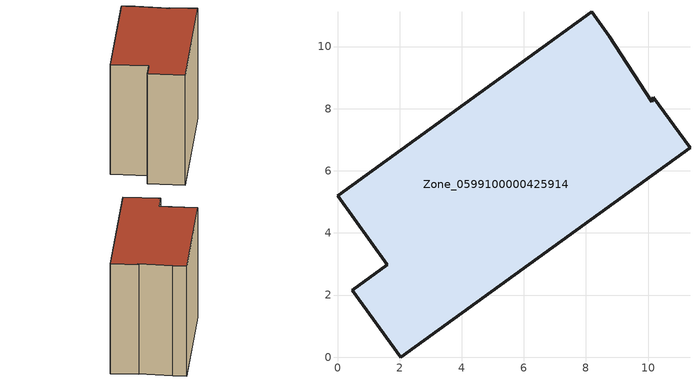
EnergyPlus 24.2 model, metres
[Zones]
Zone_0599100000425914
 floor ground (C_G): 10.17,8.38 11.35,6.74 2.03,0 0.47,2.16 1.61,2.98 0,5.2 8.18,11.12 8.76,10.32 10.11,8.22 z0
 wall outside (C_F): 11.35,6.74 10.17,8.38 10.11,8.22 8.76,10.32 8.18,11.12 0,5.2 1.61,2.98 0.47,2.16 2.03,0 11.35,6.74 z0:8.5
 roof outside (C_R): 8.76,10.32 8.18,11.12 0,5.2 1.61,2.98 0.47,2.16 2.03,0 11.35,6.74 10.17,8.38 10.11,8.22 z8.5
[BUILDING]
Pand.0599100000425914: North Axis=0; Terrain=City; Loads Convergence Tolerance Value=0.04; Temperature Convergence Tolerance Value=0.4; Solar Distribution=FullExterior; Maximum Number of Warmup Days=25; Minimum Number of Warmup Days=1
[Site:Location]
Rotterdam.The.Hague.AP_ZH_NLD Design_Conditions: Latitude=51.96; Longitude=4.45; Time Zone=1; Elevation=-4.5
[SITE:GROUNDTEMPERATURE:BUILDINGSURFACE]
18, 18, 18, 18, 18, 18, 18, 18, 18, 18, 18, 18
[MATERIAL] Thermal Absorptance=0.9; Solar Absorptance=0.7; Visible Absorptance=0.7
Name | Roughness | Thickness | Conductivity | Density | Specific Heat
G.TI.2006-2014 | MediumSmooth | 0.15 | 0.06 | 540 | 1210
F.TI.2006-2014 | Rough | 0.3 | 0.12 | 1920 | 840
R.TI.2006-2014 | MediumRough | 0.2 | 0.08 | 1500 | 1000
[CONSTRUCTION]
C_G: G.TI.2006-2014
C_F: F.TI.2006-2014
C_R: R.TI.2006-2014
[ZONE]
Zone_0599100000425914: Type=1; Multiplier=1; Ceiling Height=Autocalculate; Volume=Autocalculate; Floor Area=autocalculate; Part of Total Floor Area=Yes
[ZONEINFILTRATION:DESIGNFLOWRATE]
Infil_Zone_0599100000425914: Zone or ZoneList or Space or SpaceList=Zone_0599100000425914; Schedule=AlwaysOn; Design Flow Rate Calculation Method=Flow/Area; Flow Rate per Floor Area=0.0015; Constant Term Coefficient=1; Temperature Term Coefficient=0; Velocity Term Coefficient=0; Velocity Squared Term Coefficient=0
[HVACTEMPLATE:ZONE:IDEALLOADSAIRSYSTEM]
Zone_0599100000425914: Maximum Heating Supply Air Temperature=50; Minimum Cooling Supply Air Temperature=13; Maximum Heating Supply Air Humidity Ratio=0.0156; Minimum Cooling Supply Air Humidity Ratio=0.0077; Heating Limit=NoLimit; Cooling Limit=NoLimit; Dehumidification Control Type=ConstantSensibleHeatRatio; Cooling Sensible Heat Ratio=0.7; Dehumidification Setpoint=60; Humidification Control Type=None; Humidification Setpoint=30; Outdoor Air Method=None; Outdoor Air Flow Rate per Person=0.00944; Outdoor Air Flow Rate per Zone Floor Area=0; Outdoor Air Flow Rate per Zone=0; Demand Controlled Ventilation Type=None; Outdoor Air Economizer Type=NoEconomizer; Heat Recovery Type=None; Sensible Heat Recovery Effectiveness=0.7; Latent Heat Recovery Effectiveness=0.65
[ZONECONTROL:THERMOSTAT]
ThermostatControl_Zone_0599100000425914: Zone or ZoneList=Zone_0599100000425914; Control Type Schedule=DualSetpointControlType; Control 1=Thermostat_Zone_0599100000425914; Temperature Difference Between Cutout And Setpoint=0
[THERMOSTATSETPOINT:DUALSETPOINT]
Thermostat_Zone_0599100000425914: Heating Setpoint Temperature Schedule=HeatingSetpoint_Zone_0599100000425914; Cooling Setpoint Temperature Schedule=CoolingSetpoint_Zone_0599100000425914
[SCHEDULE:COMPACT]
HeatingSetpoint_Zone_0599100000425914: Through: 12/31, For: AllDays, Until: 24:00, 21
CoolingSetpoint_Zone_0599100000425914: Through: 12/31, For: AllDays, Until: 24:00, 24
DualSetpointControlType: Through: 12/31, For: AllDays, Until: 24:00, 4
AlwaysOn: Through: 12/31, For: AllDays, Until: 24:00, 1
